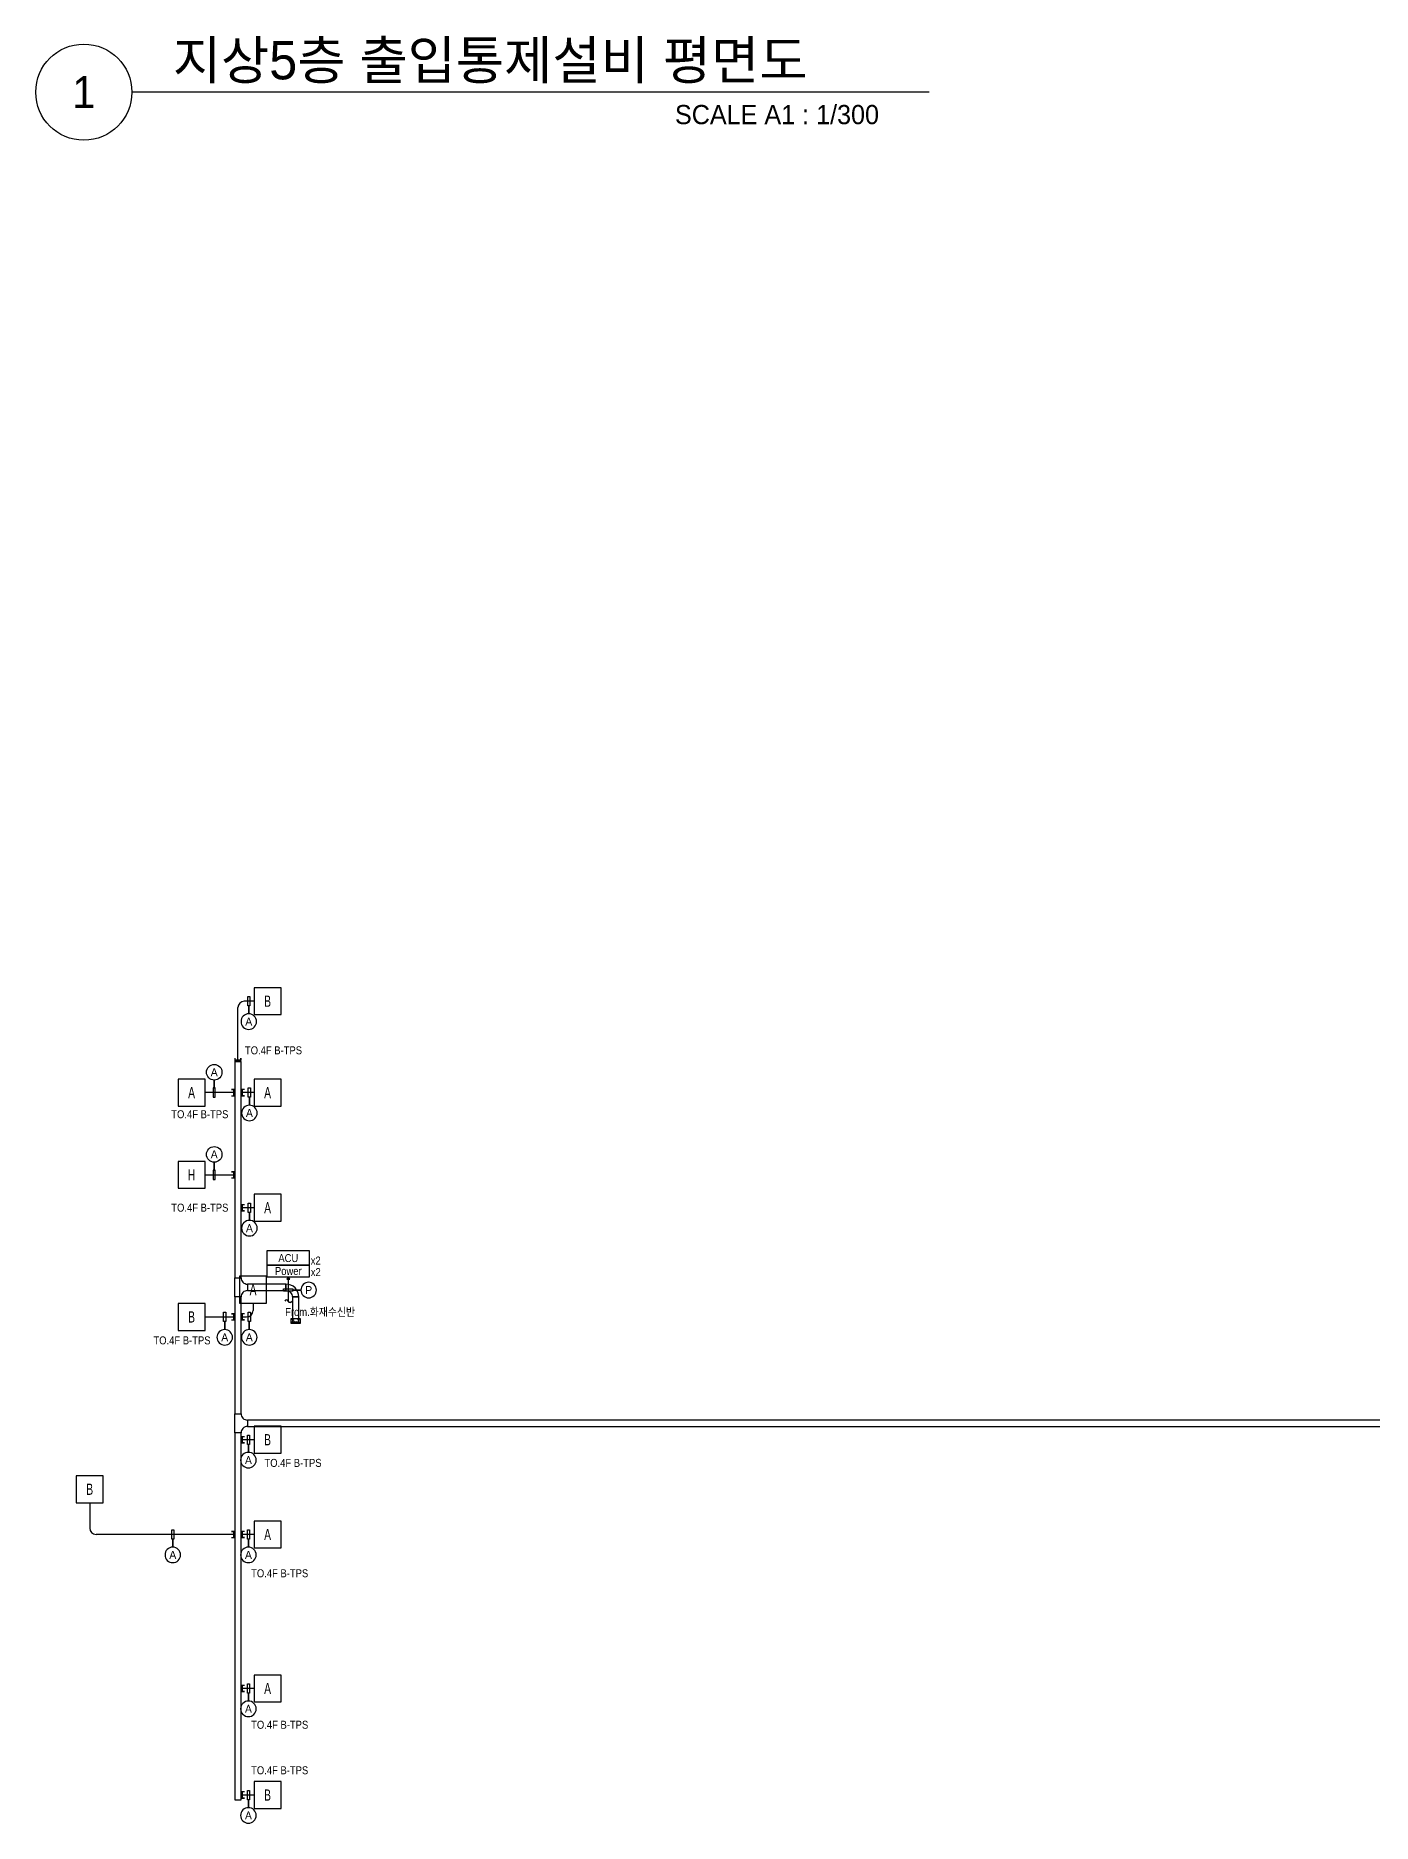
# Model space of a CAD drawing. Header units: millimetres. Extents: x 88230 to 502050, y -351975 to 882900.
# Drawn here: x 91128 to 153714, y 464585 to 548343 of the extents above; entities that cross this region are included whole.
import ezdxf
from ezdxf.enums import TextEntityAlignment as Align

# ---------------------------------------------------------------- set-up
doc = ezdxf.new("R2010")
doc.units = ezdxf.units.MM
doc.header["$LTSCALE"] = 150
doc.linetypes.add('D1', pattern=[3, 1, -1, 1])
for name, color, linetype in [('-----20 General Symbol', 3, 'Continuous'), ('-----27 Communication Cable Tray', 2, 'Continuous'), ('-----29 Indicator', 1, 'Continuous'), ('-----30 Text', 2, 'Continuous'), ('-----41 Drawing Title', 2, 'Continuous'), ('4', 4, 'Continuous'), ('6', 6, 'Continuous')]:
    doc.layers.add(name, color=color, linetype=linetype)
doc.styles.add('ELEC', font='')
doc.styles.get('ELEC').set_extended_font_data('Dotum')

# ---------------------------------------------------------------- blocks, each defined once
blk = doc.blocks.new('GOK_A')
at = {"layer": '-----20 General Symbol', "color": 1}
blk.add_lwpolyline([(272950, 44280), (274750, 44280), (274750, 46080), (272950, 46080)], close=True, dxfattribs=at)
at = {"layer": '-----20 General Symbol', "color": 3, "style": 'ELEC', "width": 0.7}
blk.add_text('A', height=750, dxfattribs=at).set_placement((273850, 45180), align=Align.MIDDLE_CENTER)
blk = doc.blocks.new('GOK_B')
at = {"layer": '-----20 General Symbol', "color": 1}
blk.add_lwpolyline([(272950, 41850), (274750, 41850), (274750, 43650), (272950, 43650)], close=True, dxfattribs=at)
at = {"layer": '-----20 General Symbol', "color": 3, "style": 'ELEC', "width": 0.7}
blk.add_text('B', height=750, dxfattribs=at).set_placement((273850, 42750), align=Align.MIDDLE_CENTER)
blk = doc.blocks.new('GOK_H')
at = {"layer": '-----20 General Symbol', "color": 1}
blk.add_lwpolyline([(139470, -259730), (140730, -259730), (140730, -258470), (139470, -258470)], close=True, dxfattribs=at)
at = {"layer": '-----20 General Symbol', "color": 3, "style": 'ELEC', "width": 0.7}
blk.add_text('H', height=525, dxfattribs=at).set_placement((140100, -259100), align=Align.MIDDLE_CENTER)
blk = doc.blocks.new('O08')
blk.add_hatch(color=256).paths.add_polyline_path([(120, 51), (-120, 51), (-120, 0), (120, 0)])
blk.add_lwpolyline([(120, 127.5), (120, 0), (-120, 0), (-120, 127.5), (-120, 51), (120, 51)])

msp = doc.modelspace()

# ---------------------------------------------------------------- linework, layer by layer
at = {"layer": '-----20 General Symbol', "color": 1}
for points in [[(101954, 490731), (103954, 490731), (103954, 491405), (101954, 491405)], [(101954, 490192), (103954, 490192), (103954, 490731), (101954, 490731)]]:
    msp.add_lwpolyline(points, close=True, dxfattribs=at)
at = {"layer": '-----27 Communication Cable Tray', "elevation": 0}
for points in [[(100444, 500285), (100444, 490146), (100744, 490146), (100744, 500285)], [(100444, 489246), (100444, 483776), (100744, 483776), (100744, 489246)], [(102844, 489846), (101044, 489846), (101044, 489546), (102844, 489546)], [(103144, 489246), (103144, 488017), (103444, 488017), (103444, 489246)], [(101044, 483176), (168878, 483176), (168878, 483476), (101044, 483476)], [(100444, 482876), (100444, 465686), (100744, 465686), (100744, 482876)]]:
    msp.add_lwpolyline(points, close=True, dxfattribs=at)
for points in [[(100744, 489246), (100444, 489246), (100444, 489246), (100444, 490146), (100744, 490146, 0.414214), (101044, 489846), (101044, 489546), (101044, 489546, 0.414214)], [(102844, 489546), (102844, 489546, -0.414214), (103144, 489246), (103144, 489246), (103444, 489246, 0.414214), (102844, 489846)], [(100744, 482876), (100444, 482876), (100444, 482876), (100444, 483776), (100744, 483776, 0.414214), (101044, 483476), (101044, 483176), (101044, 483176, 0.414214)]]:
    msp.add_lwpolyline(points, format="xyb", close=True, dxfattribs=at)
at = {"layer": '-----27 Communication Cable Tray', "color": 1, "elevation": 0}
msp.add_lwpolyline([(103069, 488217), (103069, 488017), (103519, 488017), (103519, 488217), (103069, 488217)], dxfattribs=at)
at = {"layer": '-----27 Communication Cable Tray', "color": 1, "linetype": 'D1', "elevation": 0}
for points in [[(103069, 488217), (103519, 488017)], [(103519, 488217), (103069, 488017)]]:
    msp.add_lwpolyline(points, dxfattribs=at)
at = {"layer": '-----27 Communication Cable Tray', "elevation": 0}
for points in [[(103119, 488067), (103119, 488017), (103469, 488017), (103469, 488067), (103119, 488067)], [(103194, 488167), (103144, 488167), (103144, 488067), (103444, 488067), (103444, 488167), (103394, 488167)]]:
    msp.add_lwpolyline(points, dxfattribs=at)
at = {"layer": '-----29 Indicator', "color": 1}
for points in [[(101103, 502514), (101103, 502887), (101052, 502887), (101052, 503323), (101155, 503323), (101155, 502887), (101078, 502887), (101103, 502887), (101103, 502514, 0.414214), (100739, 502149, 0.414214), (101103, 501785, 0.414214), (101468, 502149, 0.414214), (101103, 502514, 0.151042)], [(99484, 499411), (99484, 499038), (99432, 499038), (99432, 498602), (99535, 498602), (99535, 499038), (99458, 499038), (99484, 499038), (99484, 499411, -0.414214), (99119, 499776, -0.414214), (99484, 500141, -0.414214), (99848, 499776, -0.414214), (99484, 499411, -0.151042)], [(101133, 498229), (101133, 498602), (101081, 498602), (101081, 499038), (101184, 499038), (101184, 498602), (101107, 498602), (101133, 498602), (101133, 498229, 0.414214), (100768, 497865, 0.414214), (101133, 497500, 0.414214), (101497, 497865, 0.414214), (101133, 498229, 0.151042)], [(99484, 495561), (99484, 495188), (99432, 495188), (99432, 494752), (99535, 494752), (99535, 495188), (99458, 495188), (99484, 495188), (99484, 495561, -0.414214), (99119, 495926, -0.414214), (99484, 496290, -0.414214), (99848, 495926, -0.414214), (99484, 495561, -0.151042)], [(101133, 492834), (101133, 493207), (101081, 493207), (101081, 493643), (101184, 493643), (101184, 493207), (101107, 493207), (101133, 493207), (101133, 492834, 0.414214), (100768, 492469, 0.414214), (101133, 492105, 0.414214), (101497, 492469, 0.414214), (101133, 492834, 0.151042)], [(103544, 489569), (103171, 489569), (103171, 489518), (102735, 489518), (102735, 489620), (103171, 489620), (103171, 489543), (103171, 489569), (103544, 489569, 0.414214), (103908, 489204, 0.414214), (104273, 489569, 0.414214), (103908, 489934, 0.414214), (103544, 489569, 0.151042)], [(99977, 487719), (99977, 488092), (99926, 488092), (99926, 488528), (100029, 488528), (100029, 488092), (99952, 488092), (99977, 488092), (99977, 487719, 0.414214), (99613, 487354, 0.414214), (99977, 486990, 0.414214), (100342, 487354, 0.414214), (99977, 487719, 0.151042)], [(101126, 487719), (101126, 488092), (101075, 488092), (101075, 488528), (101178, 488528), (101178, 488092), (101101, 488092), (101126, 488092), (101126, 487719, 0.414214), (100761, 487354, 0.414214), (101126, 486990, 0.414214), (101491, 487354, 0.414214), (101126, 487719, 0.151042)], [(97545, 477524), (97545, 477897), (97493, 477897), (97493, 478333), (97596, 478333), (97596, 477897), (97519, 477897), (97545, 477897), (97545, 477524, 0.414214), (97180, 477159, 0.414214), (97545, 476795, 0.414214), (97910, 477159, 0.414214), (97545, 477524, 0.151042)], [(101087, 477524), (101087, 477897), (101036, 477897), (101036, 478333), (101138, 478333), (101138, 477897), (101061, 477897), (101087, 477897), (101087, 477524, 0.414214), (100722, 477159, 0.414214), (101087, 476795, 0.414214), (101452, 477159, 0.414214), (101087, 477524, 0.151042)], [(101087, 470310), (101087, 470683), (101036, 470683), (101036, 471119), (101138, 471119), (101138, 470683), (101061, 470683), (101087, 470683), (101087, 470310, 0.414214), (100722, 469946, 0.414214), (101087, 469581, 0.414214), (101452, 469946, 0.414214), (101087, 470310, 0.151042)], [(101087, 465314), (101087, 465687), (101036, 465687), (101036, 466123), (101138, 466123), (101138, 465687), (101061, 465687), (101087, 465687), (101087, 465314, 0.414214), (100722, 464949, 0.414214), (101087, 464585, 0.414214), (101452, 464949, 0.414214), (101087, 465314, 0.151042)]]:
    msp.add_lwpolyline(points, format="xyb", dxfattribs=at)
at = {"layer": '-----29 Indicator', "color": 1, "elevation": 0}
msp.add_lwpolyline([(101087, 481964), (101087, 482337), (101036, 482337), (101036, 482773), (101138, 482773), (101138, 482337), (101061, 482337), (101087, 482337), (101087, 481964, 0.414214), (100722, 481599, 0.414214), (101087, 481235, 0.414214), (101452, 481599, 0.414214), (101087, 481964, 0.151042)], format="xyb", dxfattribs=at)
at = {"layer": '-----41 Drawing Title', "color": 7}
msp.add_line((132972, 545700), (95628, 545700), dxfattribs=at)
msp.add_circle((93378, 545700), 2250, dxfattribs=at)
at = {"layer": '4'}
for p, q in [((100594, 500346, 0), (100594, 502805, 0)), ((101354, 503105), (100894, 503105)), ((100444, 498820), (99054, 498820)), ((101354, 498820), (100744, 498820, 0)), ((99054, 494970), (100444, 494970)), ((101354, 493425), (100744, 493425, 0)), ((101354, 493425), (100744, 493425, 0)), ((101304, 488955), (101304, 488610)), ((99054, 488310), (100444, 488310)), ((100744, 488310, 0), (101004, 488310)), ((101354, 482555), (100744, 482555, 0)), ((93654, 479605), (93654, 478415)), ((100444, 478115), (93954, 478115)), ((101354, 478115), (100744, 478115, 0)), ((101354, 470901), (100744, 470901, 0)), ((101354, 465905), (100744, 465905, 0))]:
    msp.add_line(p, q, dxfattribs=at)
for centre, start, end in [((100894, 502805, 0), 90, 180), ((101004, 488610, 0), 270, 0), ((93954, 478415), 180, 270)]:
    msp.add_arc(centre, 300, start, end, dxfattribs=at)
at = {"layer": '6'}
msp.add_line((102953, 490192), (102953, 489049), dxfattribs=at)
msp.add_lwpolyline([(103023, 490072), (102954, 490192), (102884, 490072)], close=True, dxfattribs=at)
for centre, start, end in [((102870, 489020), 18.99978, 161.00022), ((103036, 489078), 198.99978, 341.00022)]:
    msp.add_arc(centre, 88, start, end, dxfattribs=at)

# ---------------------------------------------------------------- block references
at = {"layer": '-----20 General Symbol', "xscale": 0.6999999999970896, "yscale": 0.6999999999970896, "zscale": 0.6999999999970896}
for name, p in [('GOK_B', (-89711, 473180)), ('GOK_A', (-93271, 467194)), ('GOK_A', (-89711, 467194)), ('GOK_A', (-89711, 461799)), ('GOK_A', (-90391, 457959)), ('GOK_B', (-93271, 458385)), ('GOK_B', (-89711, 452630)), ('GOK_B', (-98041, 450310)), ('GOK_A', (-89711, 446489)), ('GOK_A', (-89711, 439275)), ('GOK_B', (-89711, 435980))]:
    msp.add_blockref(name, p, dxfattribs=at)
at = {"layer": '-----20 General Symbol'}
msp.add_blockref('GOK_H', (-41676, 754070), dxfattribs=at)
at = {"layer": '4', "xscale": -1.199999999953434, "yscale": 1.199999999953434, "zscale": 1.199999999953434}
msp.add_blockref('O08', (100594, 500285, 0), dxfattribs=at)
for p, rotation in [((100444, 498820, 0), 90), ((100744, 498820, 0), 270.0000000000001), ((100444, 494970, 0), 90), ((100744, 493425, 0), 270.0000000000001), ((100444, 488310, 0), 90), ((100744, 488310, 0), 270.0000000000001), ((100744, 482555, 0), 270.0000000000001), ((100444, 478115, 0), 90), ((100744, 478115, 0), 270.0000000000001), ((100744, 470901, 0), 270.0000000000001), ((100744, 465905, 0), 270.0000000000001)]:
    msp.add_blockref('O08', p, dxfattribs=dict(at, rotation=rotation))

# ---------------------------------------------------------------- texts
at = {"layer": '-----20 General Symbol', "color": 3, "style": 'ELEC', "width": 0.9}
for s, p in [('ACU', (102954, 491068, 0)), ('x2', (104238, 490952, 0)), ('Power', (102954, 490461, 0)), ('x2', (104241, 490412, 0))]:
    msp.add_text(s, height=375, dxfattribs=at).set_placement(p, align=Align.MIDDLE_CENTER)
msp.add_text('From.화재수신반', height=375, dxfattribs=at).set_placement((104441, 488552), align=Align.MIDDLE)
at = {"layer": '-----30 Text', "style": 'ELEC'}
for s, p in [('A', (101103, 502149)), ('A', (99484, 499776)), ('A', (101133, 497865)), ('A', (99484, 495926)), ('A', (101133, 492469)), ('P', (103908, 489569)), ('A', (99977, 487354)), ('A', (101126, 487354)), ('A', (101087, 481599)), ('A', (97545, 477159)), ('A', (101087, 477159)), ('A', (101087, 469946)), ('A', (101087, 464949))]:
    msp.add_text(s, height=375, dxfattribs=at).set_placement(p, align=Align.MIDDLE)
at = {"layer": '-----41 Drawing Title', "color": 2, "style": 'ELEC'}
msp.add_text('지상5층 출입통제설비 평면도', height=1800, dxfattribs=at).set_placement((97545, 546300))
at = {"layer": '-----41 Drawing Title', "color": 7, "style": 'ELEC'}
msp.add_text('1', height=1500, dxfattribs=at).set_placement((93378, 545700), align=Align.MIDDLE)
at = {"layer": '-----41 Drawing Title', "style": 'ELEC'}
msp.add_text('SCALE A1 : 1/300', height=900, dxfattribs=at).set_placement((130617, 544200), align=Align.RIGHT)
at = {"style": 'ELEC', "width": 0.9}
for p in [(102260, 500802), (98811, 497807), (98811, 493430), (97976, 487212), (103175, 481471), (102551, 476298), (102552, 469200), (102551, 467067)]:
    msp.add_text('TO.4F B-TPS', height=375, dxfattribs=at).set_placement(p, align=Align.MIDDLE)

doc.saveas('drawing.dxf')
